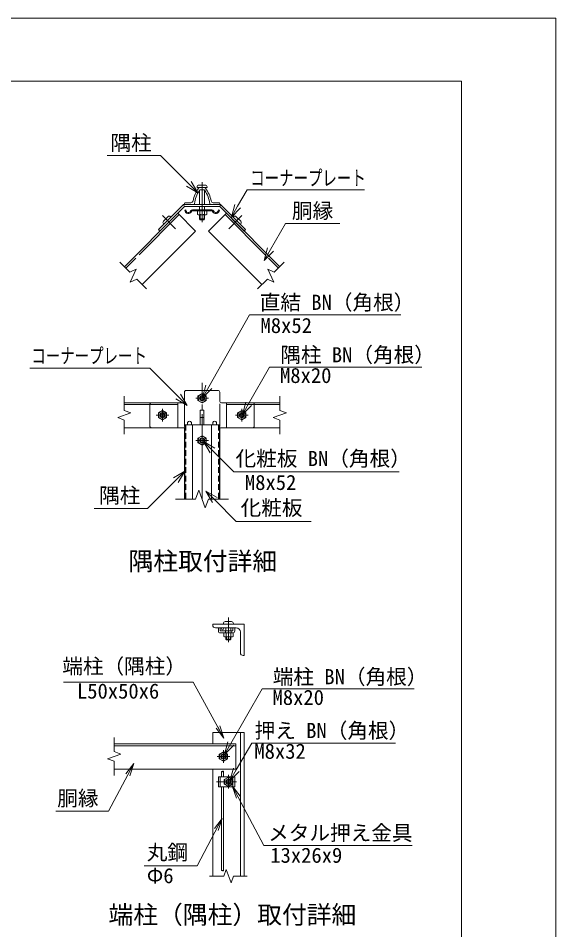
# Model space of a CAD drawing. Units: millimetres, scale not verified. Extents: x -4200 to 4200, y -2970 to 2970.
# Drawn here: x 2492 to 4200, y 74 to 2970 of the extents above; entities that cross this region are included whole.
import ezdxf
from ezdxf.enums import TextEntityAlignment as Align

# ---------------------------------------------------------------- set-up
doc = ezdxf.new("R2010")
doc.units = ezdxf.units.MM
doc.header["$LTSCALE"] = 15
for name, pattern in [('DASHED1', [1.8, 1.2, -0.6]), ('LONG_CHAIN', [21, 18, -1, 1, -1]), ('LONG_DASHED2', [13, 12, -1])]:
    doc.linetypes.add(name, pattern=pattern)
doc.layers.add('0-0_D-TTL-TXT', color=7, linetype='Continuous')
for name, color, linetype, lineweight in [('0-1_D-STR1', 1, 'Continuous', 9), ('0-2_D-BMK', 2, 'LONG_CHAIN', 9), ('0-3_D-STR-DIM', 7, 'Continuous', 9), ('0-7_D-STR3', 3, 'Continuous', 9), ('0-8_0', 7, 'Continuous', 9), ('0-9_D-STR-TXT', 7, 'Continuous', 9), ('0-B_D-TTL', 2, 'Continuous', 9)]:
    doc.layers.add(name, color=color, linetype=linetype, lineweight=lineweight)
doc.styles.add('ＭＳ ゴシック', font='')
doc.styles.get('ＭＳ ゴシック').set_extended_font_data('MS Gothic')

# ---------------------------------------------------------------- blocks, each defined once
blk = doc.blocks.new('MLeader8')
at = {"layer": '0-8_0'}
blk.add_line((3062.26, 2415.58), (3033.98, 2443.86), dxfattribs=at)
for points in [[(3033.98, 2443.86), (2943.76, 2534.08), (2781.36, 2534.08), (2774.16, 2534.08)], [(3041.55, 2451.44), (3062.26, 2415.58), (3026.4, 2436.29)]]:
    blk.add_lwpolyline(points, dxfattribs=at)
blk = doc.blocks.new('MLeader9')
at = {"layer": '0-8_0'}
blk.add_line((3169.35, 2338.02), (3189.13, 2372.78), dxfattribs=at)
for points in [[(3189.13, 2372.78), (3218.86, 2425), (3584.83, 2425), (3592.03, 2425)], [(3198.45, 2367.48), (3169.35, 2338.02), (3179.82, 2378.08)]]:
    blk.add_lwpolyline(points, dxfattribs=at)
blk = doc.blocks.new('MLeader10')
at = {"layer": '0-8_0'}
blk.add_line((3273.6, 2200.42), (3293.6, 2235.06), dxfattribs=at)
for points in [[(3293.6, 2235.06), (3341.31, 2317.7), (3507.07, 2317.7), (3514.27, 2317.7)], [(3302.88, 2229.7), (3273.6, 2200.42), (3284.32, 2240.42)]]:
    blk.add_lwpolyline(points, dxfattribs=at)
blk = doc.blocks.new('MLeader11')
at = {"layer": '0-8_0'}
blk.add_line((3028.65, 1739.84), (3000.36, 1768.12), dxfattribs=at)
for points in [[(3000.36, 1768.12), (2910.15, 1858.34), (2535.94, 1858.34), (2528.74, 1858.34)], [(3007.94, 1775.7), (3028.65, 1739.84), (2992.79, 1760.54)]]:
    blk.add_lwpolyline(points, dxfattribs=at)
blk = doc.blocks.new('MLeader12')
at = {"layer": '0-8_0'}
blk.add_line((3021.29, 1531.1), (2993, 1502.81), dxfattribs=at)
for points in [[(2985.42, 1510.39), (3021.29, 1531.1), (3000.58, 1495.23)], [(2993, 1502.81), (2902.79, 1412.59), (2740.38, 1412.59), (2733.18, 1412.59)]]:
    blk.add_lwpolyline(points, dxfattribs=at)
blk = doc.blocks.new('MLeader13')
at = {"layer": '0-9_D-STR-TXT'}
blk.add_line((3088.38, 1467.78), (3116.66, 1439.5), dxfattribs=at)
for points in [[(3109.08, 1431.92), (3088.38, 1467.78), (3124.24, 1447.08)], [(3116.66, 1439.5), (3184.59, 1371.57), (3416.01, 1371.57), (3423.21, 1371.57)]]:
    blk.add_lwpolyline(points, dxfattribs=at)
blk = doc.blocks.new('MLeader14')
at = {"layer": '0-9_D-STR-TXT'}
blk.add_line((3080.64, 1625.04), (3108.92, 1596.76), dxfattribs=at)
for points in [[(3101.34, 1589.18), (3080.64, 1625.04), (3116.5, 1604.34)], [(3108.92, 1596.76), (3176.84, 1528.83), (3539.88, 1528.83), (3702.05, 1528.83)]]:
    blk.add_lwpolyline(points, dxfattribs=at)
blk = doc.blocks.new('_Open')
at = {"layer": '0-8_0'}
blk.add_line((-15, 2.5), (0, 0), dxfattribs=at)
blk.add_lwpolyline([(-15, -2.5), (0, 0), (-15, 0)], dxfattribs=at)
blk = doc.blocks.new('MLeader17')
at = {"layer": '0-8_0'}
blk.add_line((3077.64, 1764.51), (3097.33, 1799.33), dxfattribs=at)
for points in [[(3097.33, 1799.33), (3226.41, 2027.48), (3700.59, 2027.48), (3707.79, 2027.48)], [(3106.66, 1794.05), (3077.64, 1764.51), (3088.01, 1804.6)]]:
    blk.add_lwpolyline(points, dxfattribs=at)
blk = doc.blocks.new('MLeader18')
at = {"layer": '0-8_0'}
blk.add_line((3204.13, 1710.62), (3224.03, 1745.32), dxfattribs=at)
for points in [[(3224.03, 1745.32), (3290.84, 1861.8), (3767.23, 1861.8), (3774.43, 1861.8)], [(3233.33, 1739.99), (3204.13, 1710.62), (3214.74, 1750.65)]]:
    blk.add_lwpolyline(points, dxfattribs=at)
blk = doc.blocks.new('MLeader19')
at = {"layer": '0-8_0'}
blk.add_line((3164.64, 547.32), (3184.7, 581.93), dxfattribs=at)
for points in [[(3184.7, 581.93), (3233.84, 666.74), (3683.6, 666.74), (3690.8, 666.74)], [(3193.97, 576.56), (3164.64, 547.32), (3175.42, 587.3)]]:
    blk.add_lwpolyline(points, dxfattribs=at)
blk = doc.blocks.new('MLeader21')
at = {"layer": '0-8_0'}
blk.add_line((3147.24, 631.2), (3167.22, 665.86), dxfattribs=at)
for points in [[(3167.22, 665.86), (3267.03, 839.02), (3743.41, 839.02), (3750.61, 839.02)], [(3176.51, 660.51), (3147.24, 631.2), (3157.93, 671.21)]]:
    blk.add_lwpolyline(points, dxfattribs=at)

msp = doc.modelspace()

# ---------------------------------------------------------------- linework, layer by layer
at = {"layer": '0-1_D-STR1'}
for p, q in [((3069.15, 2431.97), (3083.1, 2431.97)), ((3071.62, 2424.97), (3080.63, 2424.97)), ((3020.12, 2380.97), (3020.12, 2377.97)), ((3048.95, 2377.97), (3020.12, 2377.97)), ((3040.49, 2383.97), (3023.12, 2383.97)), ((3103.3, 2377.97), (3132.12, 2377.97)), ((3111.76, 2383.97), (3129.12, 2383.97)), ((3132.12, 2380.97), (3132.12, 2377.97)), ((2998.91, 2350.35), (2829.2, 2180.65)), ((3024.32, 2360.77), (3021.12, 2360.34)), ((3045.59, 2361.57), (3106.66, 2361.57)), ((3045.6, 2358.37), (3106.65, 2358.37)), ((3153.34, 2350.35), (3096.77, 2293.78)), ((3127.92, 2360.77), (3131.12, 2360.34)), ((3153.34, 2350.35), (3323.04, 2180.65)), ((3096.77, 2293.78), (3266.47, 2124.08)), ((2829.02, 1748.65), (2998.91, 1748.65)), ((2829.02, 1742.65), (2998.91, 1742.65)), ((2998.91, 1748.65), (2998.91, 1668.65)), ((3153.34, 1748.65), (3153.34, 1668.65)), ((3153.34, 1748.65), (3323.23, 1748.65)), ((3153.34, 1742.65), (3323.23, 1742.65)), ((3030.12, 1685.41), (3029.89, 1678.65)), ((3042.12, 1685.41), (3042.36, 1678.65)), ((3110.12, 1685.41), (3109.89, 1678.65)), ((3122.12, 1685.41), (3122.36, 1678.65)), ((2829.02, 1668.65), (2998.91, 1668.65)), ((3020.12, 1442.4), (3020.12, 1668.65)), ((3021.12, 1678.65), (3021.12, 1442.4)), ((3131.12, 1678.65), (3021.12, 1678.65)), ((3046.12, 1678.65), (3046.12, 1442.4)), ((3106.12, 1678.65), (3106.12, 1442.4)), ((3131.12, 1678.65), (3131.12, 1442.4)), ((3132.12, 1442.4), (3132.12, 1668.65)), ((3153.34, 1668.65), (3323.23, 1668.65)), ((3109.81, 1045.28), (3209.81, 1045.28)), ((3109.81, 1042.28), (3109.81, 1045.28)), ((3209.81, 1045.28), (3209.81, 945.28)), ((3184.81, 1033.28), (3118.81, 1033.28)), ((3197.81, 954.28), (3197.81, 1020.28)), ((3209.81, 945.28), (3206.81, 945.28)), ((3109.81, 700.39), (3209.81, 700.39)), ((3109.81, 664.39), (3109.81, 700.39)), ((3197.81, 700.39), (3197.81, 244.26)), ((3209.81, 700.39), (3209.81, 244.26)), ((3183.81, 664.39), (2796.97, 664.39)), ((3183.81, 658.39), (2796.97, 658.39)), ((3183.81, 584.39), (3183.81, 664.39)), ((3183.81, 584.39), (2796.97, 584.39)), ((3109.81, 244.26), (3109.81, 584.39))]:
    msp.add_line(p, q, dxfattribs=at)
at = {"layer": '0-1_D-STR1', "linetype": 'LONG_DASHED2'}
for p, q in [((3003.15, 2346.11), (2833.45, 2176.41)), ((3149.09, 2346.11), (3318.8, 2176.41))]:
    msp.add_line(p, q, dxfattribs=at)
at = {"layer": '0-1_D-STR1', "linetype": 'DASHED1'}
for p, q in [((3024.32, 1678.65), (3024.32, 1442.4)), ((3127.92, 1678.65), (3127.92, 1442.4))]:
    msp.add_line(p, q, dxfattribs=at)
at = {"layer": '0-1_D-STR1'}
msp.add_lwpolyline([(2998.91, 2350.35), (3055.48, 2293.78), (2885.77, 2124.08)], dxfattribs=at)
for centre, radius, start, end in [((3151.12, 2367.97), 106, 144.25644, 168.25596), ((3151.12, 2367.97), 100, 146.81334, 172.74916), ((3069.15, 2426.97), 5, 90, 144.25644), ((3071.62, 2419.97), 5, 90, 146.81334), ((3080.63, 2419.97), 5, 33.18666, 90), ((3083.1, 2426.97), 5, 35.74356, 90), ((3001.12, 2367.97), 100, 7.25084, 33.18666), ((3001.12, 2367.97), 106, 11.74404, 35.74356), ((3023.12, 2380.97), 3, 90, 180), ((3040.49, 2390.97), 7, 270, 348.25596), ((3048.95, 2380.97), 3, 270, 352.74916), ((3103.3, 2380.97), 3, 187.25084, 270), ((3111.76, 2390.97), 7, 191.74404, 270), ((3129.12, 2380.97), 3, 0, 90), ((3032.32, 2360.77), 11.21, 182.19864, 337.12847), ((3032.32, 2360.77), 8, 180, 337.11462), ((3045.59, 2355.17), 6.4, 90, 157.11462), ((3045.6, 2355.17), 3.2, 90, 157.12847), ((3106.65, 2355.17), 3.2, 22.87153, 90), ((3106.66, 2355.17), 6.4, 22.88538, 90), ((3119.93, 2360.77), 11.21, 202.87153, 357.80136), ((3119.92, 2360.77), 8, 202.88538, 0), ((3036.12, 1682.91), 6.5, 22.61986, 157.38014), ((3116.12, 1682.91), 6.5, 22.61986, 157.38014), ((3118.81, 1042.28), 9, 180, 270), ((3184.81, 1020.28), 13, 360, 90), ((3206.81, 954.28), 9, 180, 270)]:
    msp.add_arc(centre, radius, start, end, dxfattribs=at)
at = {"layer": '0-2_D-BMK'}
for p, q in [((3076.12, 2448.71), (3076.12, 2322.32)), ((2949.88, 2342.82), (2991.37, 2301.32)), ((3202.37, 2342.82), (3160.87, 2301.32)), ((3076.12, 1442.4), (3076.12, 1811.39)), ((3096.12, 1762.65), (3056.12, 1762.65)), ((2970.12, 1708.65), (2930.12, 1708.65)), ((2950.12, 1728.65), (2950.12, 1688.65)), ((3222.12, 1708.65), (3182.12, 1708.65)), ((3202.12, 1728.65), (3202.12, 1688.65)), ((3096.12, 1628.65), (3056.12, 1628.65)), ((3159.81, 988.28), (3159.81, 1066.34)), ((3143.81, 604.39), (3143.81, 644.39)), ((3163.81, 624.39), (3123.81, 624.39)), ((3159.81, 566.39), (3159.81, 522.39)), ((3185.81, 544.39), (3121.81, 544.39))]:
    msp.add_line(p, q, dxfattribs=at)
at = {"layer": '0-3_D-STR-DIM'}
for p, q in [((2815.06, 2194.79), (2846.61, 2163.25)), ((2846.61, 2163.25), (2867, 2172.76)), ((2867, 2172.76), (2847.98, 2131.97)), ((3337.18, 2194.79), (3305.64, 2163.25)), ((2847.98, 2131.97), (2868.37, 2141.48)), ((2868.37, 2141.48), (2899.91, 2109.94)), ((3283.87, 2141.48), (3252.33, 2109.94)), ((2829.02, 1768.91), (2829.02, 1724.3)), ((3323.23, 1768.91), (3323.23, 1724.3)), ((3344.37, 1716.61), (3302.08, 1701.22)), ((3323.23, 1724.3), (3344.37, 1716.61)), ((2829.02, 1693.52), (2829.02, 1648.91)), ((3302.08, 1701.22), (3323.23, 1693.52)), ((3323.23, 1693.52), (3323.23, 1648.91)), ((3055.6, 1442.4), (3065.86, 1470.59)), ((3065.86, 1470.59), (3086.38, 1414.21)), ((2992.12, 1442.4), (3055.6, 1442.4)), ((3086.38, 1414.21), (3096.64, 1442.4)), ((3096.64, 1442.4), (3160.12, 1442.4)), ((2796.97, 684.65), (2796.97, 640.04)), ((2796.97, 640.04), (2818.11, 632.34)), ((2818.11, 632.34), (2775.83, 616.95)), ((2775.83, 616.95), (2796.97, 609.26)), ((2796.97, 609.26), (2796.97, 564.65)), ((3152.85, 265.41), (3145.16, 244.26)), ((3168.25, 223.12), (3152.85, 265.41)), ((3099.81, 244.26), (3145.16, 244.26)), ((3175.94, 244.26), (3168.25, 223.12)), ((3175.94, 244.26), (3219.81, 244.26))]:
    msp.add_line(p, q, dxfattribs=at)
for points in [[(3305.64, 2163.25), (3285.25, 2172.76), (3304.27, 2131.97), (3283.87, 2141.48)], [(2829.02, 1724.3), (2850.16, 1716.61), (2807.88, 1701.22), (2829.02, 1693.52)]]:
    msp.add_lwpolyline(points, dxfattribs=at)
at = {"layer": '0-7_D-STR3'}
for p, q in [((3060.12, 2433.97), (3060.12, 2431.97)), ((3086.12, 2439.97), (3066.12, 2439.97)), ((3092.12, 2433.97), (3092.12, 2431.97)), ((3092.12, 2431.97), (3060.12, 2431.97)), ((3068.12, 2423.54), (3068.12, 2377.97)), ((3084.12, 2423.54), (3084.12, 2377.97)), ((3017.47, 2377.97), (2937.82, 2298.31)), ((3017.47, 2377.97), (3134.77, 2377.97)), ((3020.12, 2371.57), (3017.47, 2377.97)), ((3132.12, 2371.57), (3134.77, 2377.97)), ((3134.77, 2377.97), (3214.43, 2298.31)), ((3020.12, 2371.57), (2942.34, 2293.78)), ((3020.12, 2371.57), (3132.12, 2371.57)), ((3061.11, 2358.37), (3061.11, 2346.82)), ((3061.11, 2358.37), (3091.13, 2358.37)), ((3061.11, 2346.82), (3063.62, 2345.37)), ((3068.12, 2371.57), (3068.12, 2361.57)), ((3068.62, 2358.37), (3068.62, 2346.82)), ((3083.63, 2358.37), (3083.63, 2346.82)), ((3084.12, 2371.57), (3084.12, 2361.57)), ((3091.13, 2346.82), (3088.62, 2345.37)), ((3091.13, 2358.37), (3091.13, 2346.82)), ((3132.12, 2371.57), (3209.9, 2293.78)), ((2967.51, 2339.32), (2953.37, 2325.18)), ((2953.37, 2316.7), (2954.79, 2315.28)), ((2976, 2339.32), (2977.41, 2337.91)), ((3063.62, 2345.37), (3088.62, 2345.37)), ((3068.12, 2345.37), (3068.12, 2332.37)), ((3069.62, 2345.37), (3069.62, 2332.37)), ((3081.72, 2329.97), (3070.52, 2329.97)), ((3084.12, 2332.37), (3081.72, 2329.97)), ((3082.62, 2345.37), (3082.62, 2332.37)), ((3084.12, 2345.37), (3084.12, 2332.37)), ((3176.25, 2339.32), (3174.83, 2337.91)), ((3184.73, 2339.32), (3198.87, 2325.18)), ((3198.87, 2316.7), (3197.46, 2315.28)), ((2942.34, 2293.78), (2937.82, 2298.31)), ((3209.9, 2293.78), (3214.43, 2298.31)), ((3020.12, 1781.65), (3020.12, 1754.65)), ((3026.12, 1787.65), (3126.12, 1787.65)), ((3132.12, 1781.65), (3132.12, 1754.65)), ((2916.12, 1748.65), (3014.12, 1748.65)), ((3020.12, 1672.65), (3020.12, 1744.66)), ((3132.12, 1672.65), (3132.12, 1744.84)), ((3138.12, 1748.65), (3236.12, 1748.65)), ((2950.12, 1723.66), (2937.12, 1716.16)), ((2937.12, 1716.16), (2937.12, 1701.15)), ((2963.12, 1716.16), (2950.12, 1723.66)), ((2963.12, 1701.15), (2963.12, 1716.16)), ((3070.12, 1724.65), (3070.12, 1680.6)), ((3082.12, 1724.65), (3070.12, 1724.65)), ((3082.12, 1724.65), (3082.12, 1680.6)), ((3202.12, 1723.66), (3189.12, 1716.16)), ((3189.12, 1716.16), (3189.12, 1701.15)), ((3215.12, 1716.16), (3202.12, 1723.66)), ((3215.12, 1701.15), (3215.12, 1716.16)), ((2937.12, 1701.15), (2950.12, 1693.64)), ((2950.12, 1693.64), (2963.12, 1701.15)), ((3082.12, 1702), (3070.12, 1702)), ((3189.12, 1701.15), (3202.12, 1693.64)), ((3202.12, 1693.64), (3215.12, 1701.15)), ((2916.12, 1668.65), (3021.12, 1668.65)), ((3131.12, 1668.65), (3236.12, 1668.65)), ((3076.12, 1643.66), (3063.12, 1636.16)), ((3063.12, 1636.16), (3063.12, 1621.15)), ((3089.12, 1636.16), (3076.12, 1643.66)), ((3089.12, 1621.15), (3089.12, 1636.16)), ((3063.12, 1621.15), (3076.12, 1613.64)), ((3076.12, 1613.64), (3089.12, 1621.15)), ((3143.81, 1047.28), (3143.81, 1045.28)), ((3169.81, 1053.28), (3149.81, 1053.28)), ((3175.81, 1047.28), (3175.81, 1045.28)), ((3144.8, 1017.28), (3144.8, 1005.73)), ((3144.8, 1017.28), (3174.83, 1017.28)), ((3151.81, 1023.28), (3151.81, 1033.28)), ((3152.31, 1017.28), (3152.31, 1005.73)), ((3167.32, 1017.28), (3167.32, 1005.73)), ((3167.81, 1023.28), (3167.81, 1033.28)), ((3174.83, 1017.28), (3174.83, 1005.73)), ((3144.8, 1005.73), (3147.31, 1004.28)), ((3147.31, 1004.28), (3172.31, 1004.28)), ((3151.81, 1004.28), (3151.81, 997.68)), ((3153.31, 1004.28), (3153.31, 996.18)), ((3165.41, 995.28), (3154.21, 995.28)), ((3167.81, 997.68), (3165.41, 995.28)), ((3166.31, 1004.28), (3166.31, 996.18)), ((3167.81, 1004.28), (3167.81, 997.68)), ((3174.83, 1005.73), (3172.31, 1004.28)), ((3143.81, 639.4), (3130.81, 631.89)), ((3156.81, 631.89), (3143.81, 639.4)), ((3130.81, 631.89), (3130.81, 616.88)), ((3130.81, 616.88), (3143.81, 609.38)), ((3143.81, 609.38), (3156.81, 616.88)), ((3156.81, 616.88), (3156.81, 631.89)), ((3159.81, 559.4), (3146.81, 551.89)), ((3146.81, 551.89), (3146.81, 536.88)), ((3172.81, 551.89), (3159.81, 559.4)), ((3172.81, 536.88), (3172.81, 551.89)), ((3146.81, 536.88), (3159.81, 529.38)), ((3159.81, 529.38), (3172.81, 536.88))]:
    msp.add_line(p, q, dxfattribs=at)
at = {"layer": '0-7_D-STR3', "linetype": 'LONG_DASHED2'}
for p, q in [((2910.12, 1742.65), (2910.12, 1674.65)), ((3242.12, 1742.65), (3242.12, 1674.65))]:
    msp.add_line(p, q, dxfattribs=at)
at = {"layer": '0-7_D-STR3'}
for points in [[(3084.12, 2332.37), (3068.12, 2332.37), (3070.52, 2329.97)], [(3167.81, 997.68), (3151.81, 997.68), (3154.21, 995.28)]]:
    msp.add_lwpolyline(points, dxfattribs=at)
msp.add_lwpolyline([(3089.12, 1770.16), (3076.12, 1777.66), (3063.12, 1770.16), (3063.12, 1755.15), (3076.12, 1747.64), (3089.12, 1755.15)], close=True, dxfattribs=at)
for centre, radius in [((3076.12, 1762.65), 12.5), ((3076.12, 1762.65), 8), ((3076.12, 1762.65), 5.6), ((2950.12, 1708.65), 12.5), ((2950.12, 1708.65), 8), ((2950.12, 1708.65), 5.6), ((3202.12, 1708.65), 12.5), ((3202.12, 1708.65), 8), ((3202.12, 1708.65), 5.6), ((3076.12, 1628.65), 12.5), ((3076.12, 1628.65), 8), ((3076.12, 1628.65), 5.6), ((3143.81, 624.39), 12.5), ((3143.81, 624.39), 8), ((3143.81, 624.39), 5.6), ((3159.81, 544.39), 12.5), ((3159.81, 544.39), 8), ((3159.81, 544.39), 5.6)]:
    msp.add_circle(centre, radius, dxfattribs=at)
for centre, radius, start, end in [((3066.12, 2433.97), 6, 90, 180), ((3086.12, 2433.97), 6, 0, 90), ((3064.86, 2352.3), 6.64, 235.61585, 304.38416), ((3076.12, 2370.49), 24.84, 252.4121, 287.5879), ((3087.38, 2352.3), 6.64, 235.61586, 304.38414), ((2957.61, 2320.94), 6, 135, 225), ((2971.76, 2335.08), 6, 45, 135), ((3180.49, 2335.08), 6, 45, 135), ((3194.63, 2320.94), 6, 315, 45), ((3026.12, 1781.65), 6, 90, 180), ((3126.12, 1781.65), 6, 0, 90), ((3014.12, 1754.65), 6, 270, 0), ((3138.12, 1754.65), 6, 180, 270), ((3149.81, 1047.28), 6, 90, 180), ((3169.81, 1047.28), 6, 0, 90), ((3148.56, 1011.21), 6.64, 235.61585, 304.38416), ((3159.81, 1029.4), 24.84, 252.4121, 287.5879), ((3171.07, 1011.21), 6.64, 235.61586, 304.38414)]:
    msp.add_arc(centre, radius, start, end, dxfattribs=at)
at = {"layer": '0-7_D-STR3', "linetype": 'LONG_DASHED2'}
for centre, start, end in [((2916.12, 1742.65), 90, 180), ((3236.12, 1742.65), 0, 90), ((2916.12, 1674.65), 180, 270), ((3236.12, 1674.65), 270, 0)]:
    msp.add_arc(centre, 6, start, end, dxfattribs=at)
at = {"layer": '0-8_0'}
for p, q in [((3127.81, 1023.28), (3127.81, 1033.28)), ((3127.81, 1033.28), (3133.81, 1033.28)), ((3133.81, 1024.28), (3133.81, 1033.28)), ((3133.81, 1017.28), (3173.81, 1017.28)), ((3134.81, 1023.28), (3172.81, 1023.28)), ((3150.81, 1017.28), (3150.81, 1023.28)), ((3168.81, 1017.28), (3168.81, 1023.28)), ((3173.81, 1024.28), (3173.81, 1033.28)), ((3173.81, 1033.28), (3179.81, 1033.28)), ((3179.81, 1023.28), (3179.81, 1033.28)), ((3127.81, 560.39), (3127.81, 528.39)), ((3133.81, 560.39), (3133.81, 528.39)), ((3137.81, 560.39), (3137.81, 576.89)), ((3144.21, 560.39), (3144.21, 576.89)), ((3173.81, 560.39), (3173.81, 528.39)), ((3127.81, 528.39), (3179.81, 528.39)), ((3137.81, 261.94), (3137.81, 528.39)), ((3144.21, 261.94), (3144.21, 528.39))]:
    msp.add_line(p, q, dxfattribs=at)
msp.add_lwpolyline([(3127.81, 560.39), (3179.81, 560.39), (3179.81, 528.39)], dxfattribs=at)
msp.add_circle((3141.01, 1030.08), 3.2, dxfattribs=at)
for centre, radius, start, end in [((3133.81, 1023.28), 6, 180, 270), ((3134.81, 1024.28), 1, 180, 270), ((3172.81, 1024.28), 1, 270, 0), ((3173.81, 1023.28), 6, 270, 0), ((3139.41, 575.05), 2.43, 48.88791, 131.11209), ((3139.41, 578.72), 2.43, 228.88791, 311.11209), ((3142.61, 575.05), 2.43, 48.88791, 131.11209), ((3139.41, 263.77), 2.43, 228.88791, 311.11209), ((3142.61, 260.1), 2.43, 48.88791, 131.11209), ((3142.61, 263.77), 2.43, 228.88791, 311.11209)]:
    msp.add_arc(centre, radius, start, end, dxfattribs=at)
at = {"layer": '0-9_D-STR-TXT'}
for points in [[(2635.6, 860.33), (3048.27, 860.33), (3144.6, 684.99)], [(2611.24, 451.24), (2778.91, 451.24), (2857.89, 600.14)], [(3744.01, 341.83), (3272.38, 341.83), (3173.11, 529.2)], [(2892.38, 277.38), (3060.06, 277.38), (3139.03, 426.28)]]:
    msp.add_lwpolyline(points, dxfattribs=at)
at = {"layer": '0-B_D-TTL', "color": 7}
msp.add_lwpolyline([(-4199.89, -2970.01), (4200.11, -2970.01), (4200.11, 2969.99), (-4199.89, 2969.99)], close=True, dxfattribs=at)
at = {"layer": '0-B_D-TTL'}
msp.add_lwpolyline([(-3899.89, 2769.99), (3900.11, 2769.99), (3900.11, -2770.01), (-3899.89, -2770.01)], close=True, dxfattribs=at)

# ---------------------------------------------------------------- block references
at = {"layer": '0-8_0'}
for name in ['MLeader8', 'MLeader9', 'MLeader10', 'MLeader17', 'MLeader11', 'MLeader18', 'MLeader12', 'MLeader21', 'MLeader19']:
    msp.add_blockref(name, (0, 0), dxfattribs=at)
at = {"layer": '0-9_D-STR-TXT'}
for name in ['MLeader14', 'MLeader13']:
    msp.add_blockref(name, (0, 0), dxfattribs=at)
at = {"layer": '0-9_D-STR-TXT', "xscale": 2.666667, "yscale": 2.666667}
for p, rotation in [((3145.57, 683.24), 298.78475), ((2858.83, 601.91), 62.05959), ((3172.17, 530.97), 117.91483), ((3139.97, 428.05), 62.05959)]:
    msp.add_blockref('_Open', p, dxfattribs=dict(at, rotation=rotation))

# ---------------------------------------------------------------- texts
at = {"layer": '0-0_D-TTL-TXT', "style": 'ＭＳ ゴシック'}
for s, p in [('隅柱取付詳細', (2842.22, 1198.87)), ('端柱（隅柱）取付詳細', (2778.62, 75.76))]:
    msp.add_text(s, height=57.73, dxfattribs=at).set_placement(p, align=Align.BOTTOM_LEFT)
at = {"layer": '0-9_D-STR-TXT', "style": 'ＭＳ ゴシック'}
for s, p in [('隅柱', (2785.05, 2535.74)), ('胴縁', (3361.62, 2319.92)), ('直結 BN（角根）', (3259.32, 2029.03)), ('M8x52', (3261.74, 1955.53)), ('隅柱 BN（角根）', (3324.61, 1862.41)), ('M8x20', (3323.76, 1796.72)), ('化粧板 BN（角根）', (3182.45, 1532.86)), ('M8x52', (3212.17, 1456.88)), ('隅柱', (2749.12, 1415.52)), ('化粧板', (3198.59, 1376.35)), ('端柱（隅柱）', (2631.79, 872.92)), ('端柱 BN（角根）', (3300.8, 839.64)), ('L50x50x6', (2678.44, 794.06)), ('M8x20', (3299.94, 773.95)), ('押え BN（角根）', (3243.05, 668.67)), ('M8x32', (3242.2, 602.97)), ('胴縁', (2616, 453.6)), ('メタル押え金具', (3285.97, 343.63)), ('丸鋼', (2900.36, 281.78)), ('13x26x9', (3292.8, 272.45)), ('Φ6', (2900.36, 207.55))]:
    msp.add_text(s, height=48.06, dxfattribs=at).set_placement(p, align=Align.BOTTOM_LEFT)
at = {"layer": '0-9_D-STR-TXT', "style": 'ＭＳ ゴシック', "width": 0.7}
for p in [(3229.14, 2424.03), (2533.5, 1859.01)]:
    msp.add_text('コーナープレート', height=48.06, dxfattribs=at).set_placement(p, align=Align.BOTTOM_LEFT)

doc.saveas('drawing.dxf')
